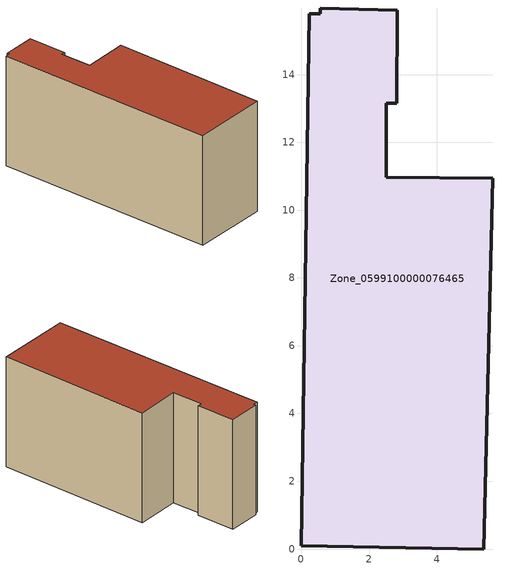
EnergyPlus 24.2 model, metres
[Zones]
Zone_0599100000076465
 floor ground (C_G): 0.57,15.8 0.57,15.97 2.83,15.9 2.81,13.15 2.51,13.16 2.5,10.97 5.65,10.95 5.39,0 0,0.09 0.23,15.8 z0
 wall outside (C_F): 5.39,0 5.65,10.95 2.5,10.97 2.51,13.16 2.81,13.15 2.83,15.9 0.57,15.97 0.57,15.8 0.23,15.8 0,0.09 5.39,0 z0:7.93
 roof outside (C_R): 0.57,15.97 0.57,15.8 0.23,15.8 0,0.09 5.39,0 5.65,10.95 2.5,10.97 2.51,13.16 2.81,13.15 2.83,15.9 z7.93
[BUILDING]
Pand.0599100000076465: North Axis=0; Terrain=City; Loads Convergence Tolerance Value=0.04; Temperature Convergence Tolerance Value=0.4; Solar Distribution=FullExterior; Maximum Number of Warmup Days=25; Minimum Number of Warmup Days=1
[Site:Location]
Rotterdam.The.Hague.AP_ZH_NLD Design_Conditions: Latitude=51.96; Longitude=4.45; Time Zone=1; Elevation=-4.5
[SITE:GROUNDTEMPERATURE:BUILDINGSURFACE]
18, 18, 18, 18, 18, 18, 18, 18, 18, 18, 18, 18
[MATERIAL] Thermal Absorptance=0.9; Solar Absorptance=0.7; Visible Absorptance=0.7
Name | Roughness | Thickness | Conductivity | Density | Specific Heat
G.TI.1975-1991 | MediumSmooth | 0.15 | 0.288461 | 540 | 1210
F.TI.1975-1991 | Rough | 0.3 | 0.230769 | 1920 | 840
R.TI.1975-1991 | MediumRough | 0.2 | 0.153846 | 1500 | 1000
[CONSTRUCTION]
C_G: G.TI.1975-1991
C_F: F.TI.1975-1991
C_R: R.TI.1975-1991
[ZONE]
Zone_0599100000076465: Type=1; Multiplier=1; Ceiling Height=Autocalculate; Volume=Autocalculate; Floor Area=autocalculate; Part of Total Floor Area=Yes
[ZONEINFILTRATION:DESIGNFLOWRATE]
Infil_Zone_0599100000076465: Zone or ZoneList or Space or SpaceList=Zone_0599100000076465; Schedule=AlwaysOn; Design Flow Rate Calculation Method=Flow/Area; Flow Rate per Floor Area=0.003; Constant Term Coefficient=1; Temperature Term Coefficient=0; Velocity Term Coefficient=0; Velocity Squared Term Coefficient=0
[HVACTEMPLATE:ZONE:IDEALLOADSAIRSYSTEM]
Zone_0599100000076465: Maximum Heating Supply Air Temperature=50; Minimum Cooling Supply Air Temperature=13; Maximum Heating Supply Air Humidity Ratio=0.0156; Minimum Cooling Supply Air Humidity Ratio=0.0077; Heating Limit=NoLimit; Cooling Limit=NoLimit; Dehumidification Control Type=ConstantSensibleHeatRatio; Cooling Sensible Heat Ratio=0.7; Dehumidification Setpoint=60; Humidification Control Type=None; Humidification Setpoint=30; Outdoor Air Method=None; Outdoor Air Flow Rate per Person=0.00944; Outdoor Air Flow Rate per Zone Floor Area=0; Outdoor Air Flow Rate per Zone=0; Demand Controlled Ventilation Type=None; Outdoor Air Economizer Type=NoEconomizer; Heat Recovery Type=None; Sensible Heat Recovery Effectiveness=0.7; Latent Heat Recovery Effectiveness=0.65
[ZONECONTROL:THERMOSTAT]
ThermostatControl_Zone_0599100000076465: Zone or ZoneList=Zone_0599100000076465; Control Type Schedule=DualSetpointControlType; Control 1=Thermostat_Zone_0599100000076465; Temperature Difference Between Cutout And Setpoint=0
[THERMOSTATSETPOINT:DUALSETPOINT]
Thermostat_Zone_0599100000076465: Heating Setpoint Temperature Schedule=HeatingSetpoint_Zone_0599100000076465; Cooling Setpoint Temperature Schedule=CoolingSetpoint_Zone_0599100000076465
[SCHEDULE:COMPACT]
HeatingSetpoint_Zone_0599100000076465: Through: 12/31, For: AllDays, Until: 24:00, 21
CoolingSetpoint_Zone_0599100000076465: Through: 12/31, For: AllDays, Until: 24:00, 24
DualSetpointControlType: Through: 12/31, For: AllDays, Until: 24:00, 4
AlwaysOn: Through: 12/31, For: AllDays, Until: 24:00, 1
